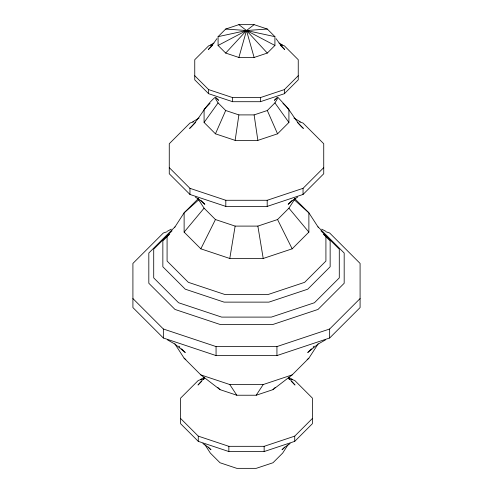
<?xml version="1.0" encoding="UTF-8"?>
<svg xmlns="http://www.w3.org/2000/svg" width="493" height="493" viewBox="0 0 493 493"><rect width="100%" height="100%" fill="white"/><g stroke="black" fill="none" stroke-linecap="round" stroke-linejoin="round"><path stroke-width="0.74" d="M278.034 97.485L288.916 109.329L288.916 122.449L277.553 133.819L257.864 140.376L235.136 140.376L238.883 114.9L225.695 110.506L218.079 102.889L215.447 98.594M198.679 198.26L184.123 212.816L184.123 232.117L200.836 248.829L229.787 258.48L235.136 226.102L257.864 226.102L277.553 219.539L288.916 208.175L295.233 198.426M238.883 57.465L246.5 30.517L254.117 24.65L267.305 29.044L274.921 36.661L274.921 45.455L267.305 53.071L254.117 57.465L238.883 57.465L225.695 53.071L218.079 45.455L218.079 36.661L225.695 29.044L238.883 24.65L254.117 24.65M235.136 140.376L215.447 133.819L225.695 110.506M200.836 248.829L215.447 219.539L204.084 208.175L197.767 198.426M238.883 114.9L254.117 114.9L267.305 110.506L274.921 102.889L277.553 98.594M174.83 343.843L184.123 358.183L200.836 374.896L220.014 389.636L236.806 395.232L256.194 395.232L272.986 389.636L292.164 374.896L308.877 358.183L318.17 343.843M216.926 38.657L212.138 45.356L208.391 49.454L212.693 45.153M256.194 395.232L263.213 384.546L292.164 374.896M215.447 133.819L204.084 122.449L218.079 102.889M174.83 227.156L184.123 212.816L198.95 199.622M288.066 444.741L282.68 453.061L272.986 462.754L256.194 468.35L236.806 468.35L220.014 462.754L210.32 453.061L204.934 444.741M204.496 377.613L197.983 385.033L201.779 381.243M184.123 232.117L204.084 208.175M214.966 97.485C204.527 106.217 199.48 119.189 189.62 128.42L195.61 122.43M225.695 53.071L246.5 30.517L267.305 29.044M210.036 103.376L204.084 109.329L204.084 122.449M194.753 75.731L208.619 89.597L232.634 97.602L260.366 97.602L284.381 89.597L298.247 75.731M277.084 97.62L274.398 100.307L277.448 97.651M211.528 44.881L208.619 45.855L194.753 59.721L194.753 79.835L208.619 93.701L232.634 101.706L260.366 101.706L284.381 93.701L298.247 79.835L298.247 59.721L284.381 45.855L281.472 44.881M174.99 226.866L148.818 253.038L148.818 283.259L174.99 309.438L220.328 324.548L272.672 324.548L318.01 309.438L344.182 283.259L344.182 253.038L318.01 226.866M172.088 230.804L153.711 249.181L153.711 277.886L178.577 302.751L221.64 317.104L271.36 317.104L314.423 302.751L339.289 277.886L339.289 249.181L320.912 230.804M169.21 234.354L167.084 236.486L167.084 261.056L188.363 282.335L225.221 294.623L267.779 294.623L304.637 282.335L325.916 261.056L325.916 236.486L323.79 234.354M169.259 234.489L162.85 240.892L162.85 266.775L185.263 289.188L224.087 302.129L268.913 302.129L307.737 289.188L330.15 266.775L330.15 240.892L323.741 234.489M169.265 167.638L189.959 188.332L225.806 200.281L267.194 200.281L303.041 188.332L323.735 167.638M291.948 200.515L288.14 204.324L292.688 200.355L297.667 197.058M193.546 121.851L189.959 123.047L169.265 143.74L169.265 173.764L189.959 194.458L225.806 206.407L267.194 206.407L303.041 194.458L323.735 173.764L323.735 143.74L303.041 123.047L299.454 121.851M229.787 258.48L263.213 258.48L292.164 248.829L308.877 232.117L308.877 212.816L294.321 198.26M203.399 379.616L204.484 378.532M132.913 298.567L163.349 329.004L216.063 346.573L276.937 346.573L329.651 329.004L360.087 298.567M311.471 348.779L307.737 352.513L318.01 344.132L325.626 339.794M313.073 347.183L314.14 346.111M272.986 389.636L275.137 387.48M166.961 231.784L163.349 232.992L132.913 263.422L132.913 307.577L163.349 338.007L216.063 355.582L276.937 355.582L329.651 338.007L360.087 307.577L360.087 263.422L329.651 232.992L326.039 231.784M180.623 418.483L198.272 436.132L228.851 446.325L264.149 446.325L294.728 436.132L312.377 418.483M284.726 447.065L282.014 449.77L285.897 446.387L290.143 443.577M201.914 379.234L198.272 380.448L180.623 398.097L180.623 423.709L198.272 441.358L228.851 451.551L264.149 451.551L294.728 441.358L312.377 423.709L312.377 398.097L294.728 380.448L291.086 379.234M307.133 359.631L308.877 358.183M199.092 118.012L192.695 121.833M213.919 43.064L210.449 45.042M204.484 377.225L200.608 379.413M218.079 45.455L246.5 30.517L274.921 36.661M167.374 231.205L171.256 229.165M218.079 36.661L246.5 30.517L274.921 45.455M200.836 374.896L229.787 384.546L263.213 384.546M225.695 29.044L246.5 30.517L267.305 53.071M215.447 219.539L235.136 226.102M282.551 45.042L279.081 43.064M300.305 121.833L293.908 118.012M321.744 229.165L325.626 231.205M292.392 379.413L288.516 377.225M167.374 339.794L174.99 344.132L185.263 352.513L181.529 348.779M195.333 197.058L200.312 200.355L204.86 204.324L201.052 200.515M202.857 443.577L207.103 446.387L210.986 449.77L208.274 447.065M238.883 24.65L246.5 30.517L254.117 57.465M215.552 97.651L218.602 100.307L215.916 97.62M184.123 358.183L185.867 359.631M294.05 199.622L308.877 212.816L318.17 227.156M280.307 45.153L284.609 49.454L280.862 45.356L276.074 38.657M282.964 103.376C291.209 110.494 295.085 121.229 303.38 128.42L297.39 122.43M288.516 378.532L289.601 379.616M291.221 381.243L295.017 385.033L288.504 377.613M178.86 346.111L179.927 347.183M217.863 387.48L220.014 389.636M288.916 208.175L308.877 232.117M274.921 102.889L288.916 122.449M229.787 384.546L236.806 395.232M277.553 219.539L292.164 248.829M267.305 110.506L277.553 133.819M257.864 226.102L263.213 258.48M254.117 114.9L257.864 140.376M329.651 329.004L329.651 338.007M303.041 188.332L303.041 194.458M294.728 436.132L294.728 441.358M284.381 89.597L284.381 93.701M276.937 346.573L276.937 355.582M267.194 200.281L267.194 206.407M264.149 446.325L264.149 451.551M260.366 97.602L260.366 101.706M232.634 97.602L232.634 101.706M228.851 446.325L228.851 451.551M225.806 200.281L225.806 206.407M216.063 346.573L216.063 355.582M208.619 89.597L208.619 93.701M198.272 436.132L198.272 441.358M189.959 188.332L189.959 194.458M163.349 329.004L163.349 338.007"/></g></svg>
